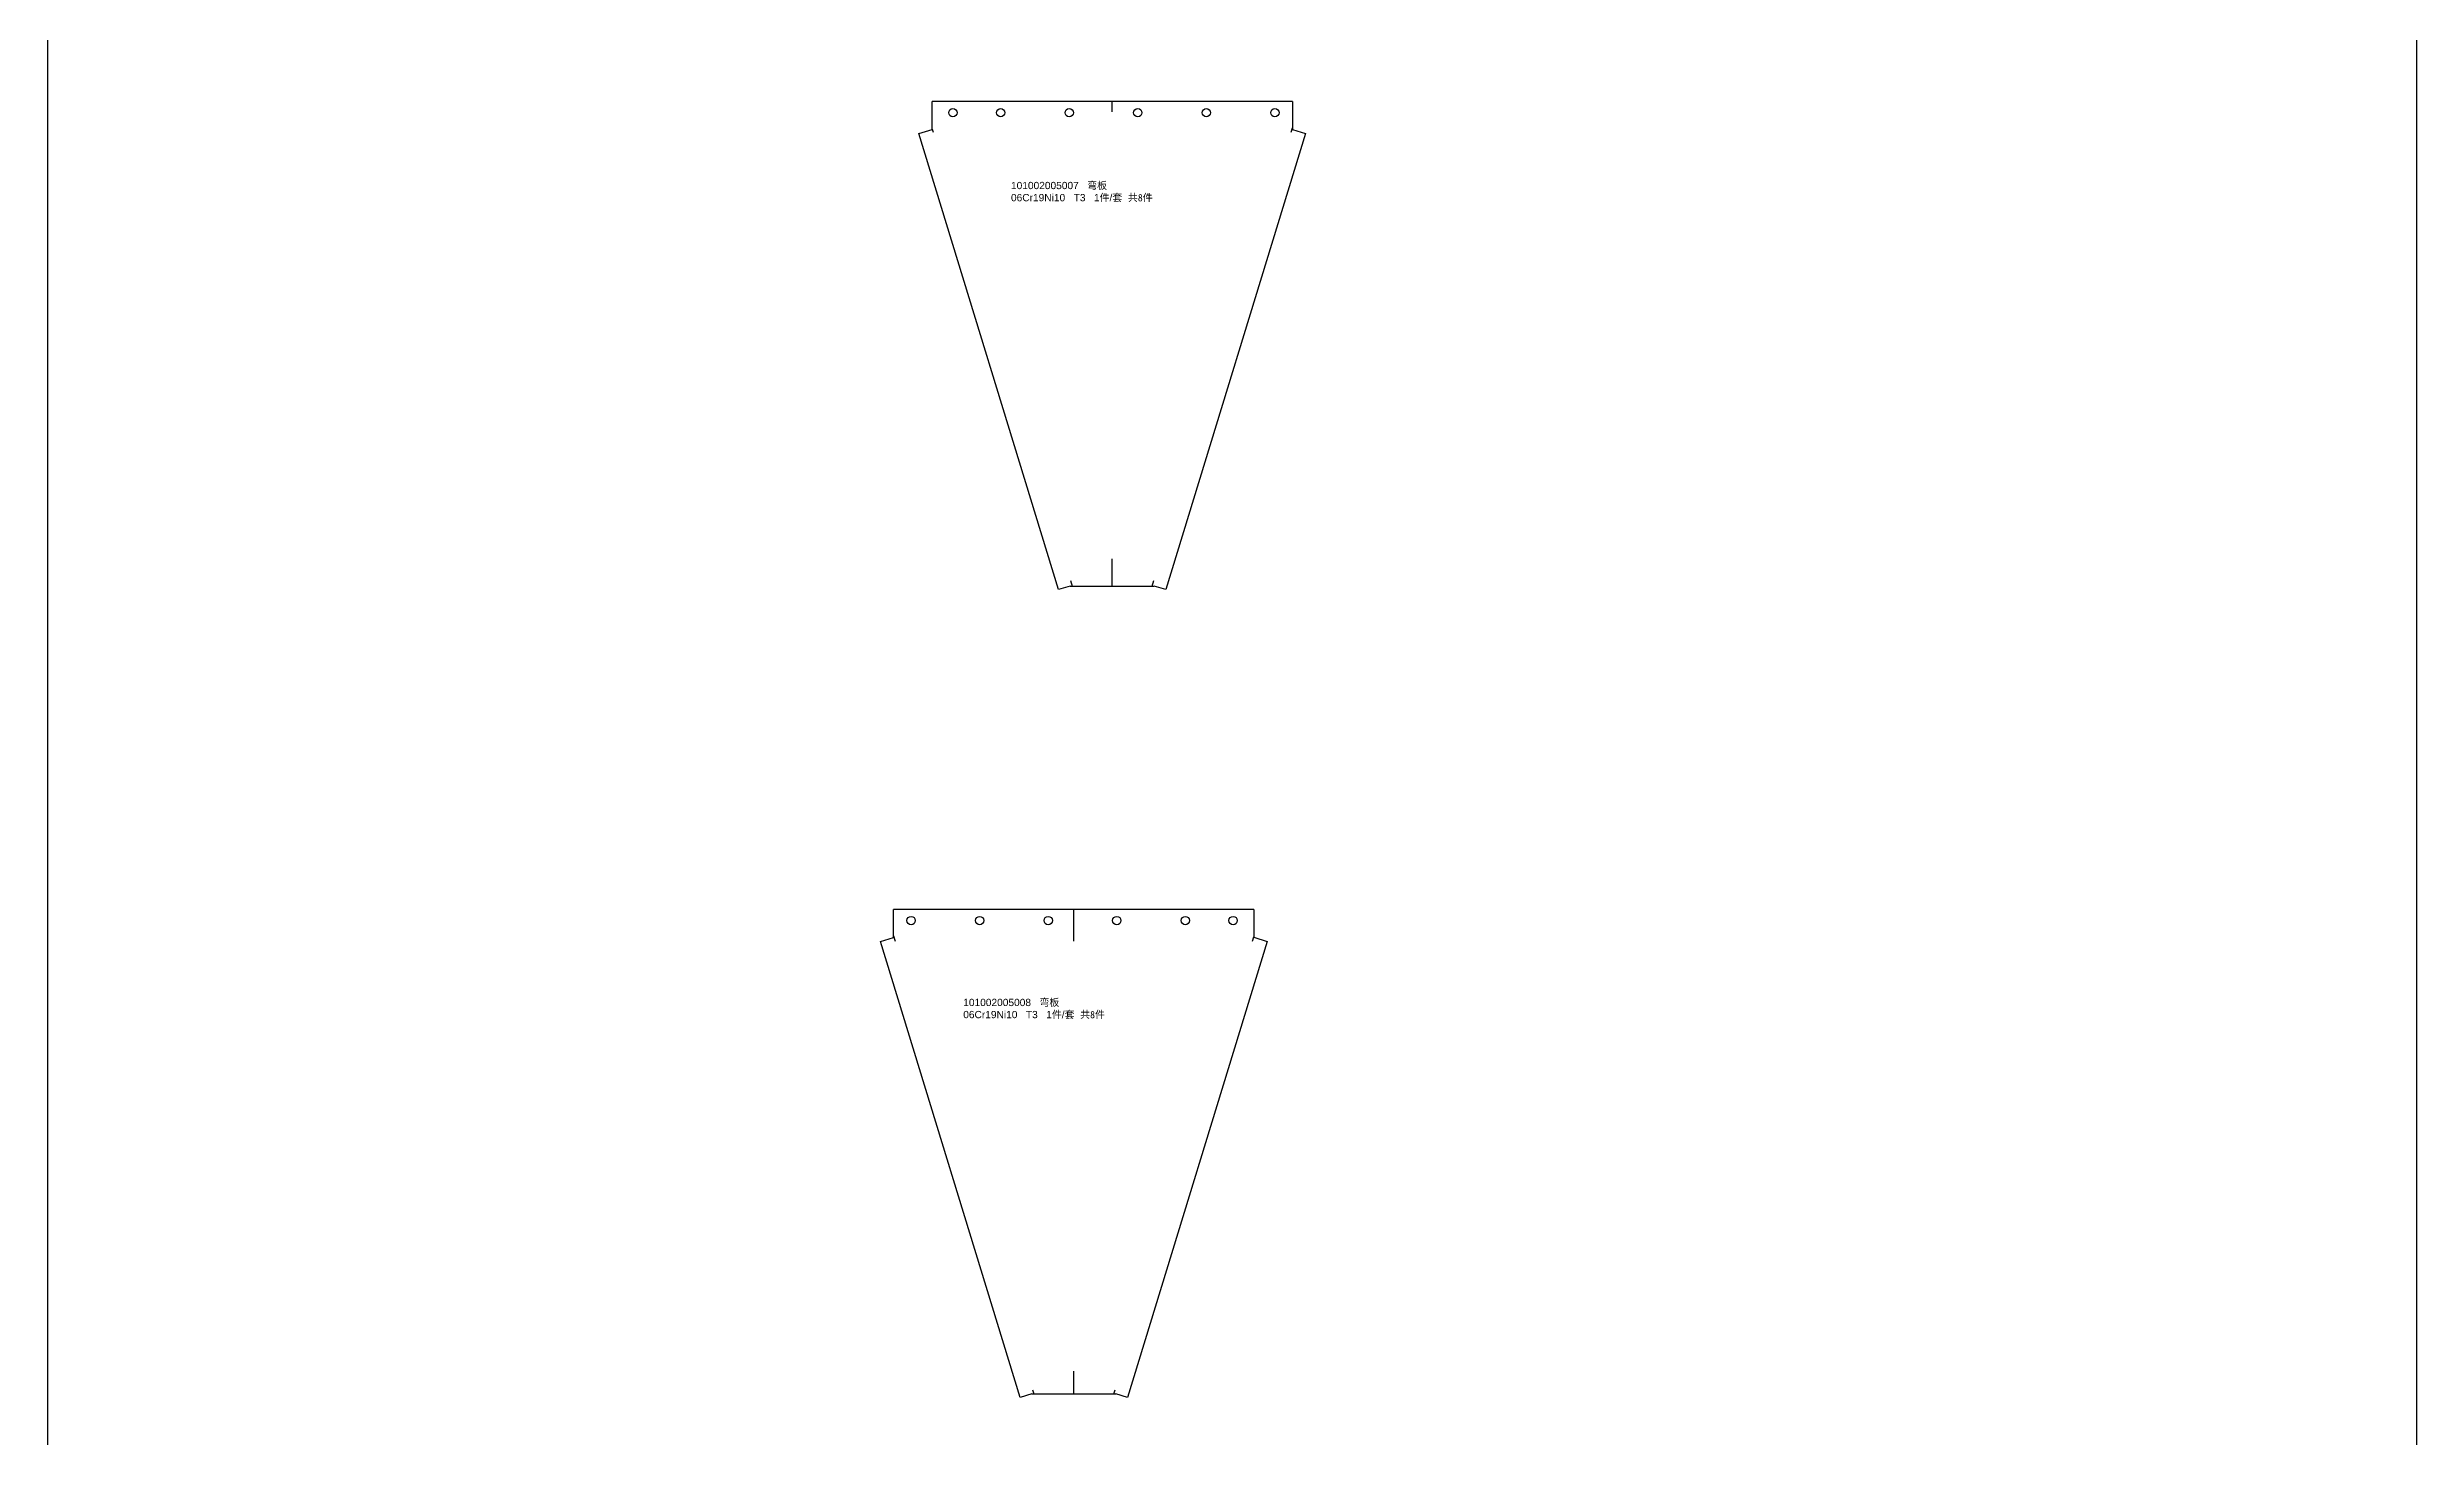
# Model space of a CAD drawing. Header units: millimetres. Extents: x 69569 to 103620, y -8463 to 17679.
# Drawn here: x 74640 to 78062, y 10408 to 12417 of the extents above; entities that cross this region are included whole.
import ezdxf

# ---------------------------------------------------------------- set-up
doc = ezdxf.new("R2010")
doc.units = ezdxf.units.MM
doc.linetypes.add('CENTERX2', pattern=[20.32, 12.7, -2.54, 2.54, -2.54])
doc.styles.get("Standard").update_dxf_attribs({"font": 'arial.ttf'})

# ---------------------------------------------------------------- blocks, each defined once
blk = doc.blocks.new('101002005008   弯板')
at = {"color": 7, "linetype": 'Continuous', "lineweight": 25}
for p, q in [((-14351.3, 27517), (-14351.3, 27557.4)), ((-13830.8, 27557.4), (-14351.3, 27557.4)), ((-13830.8, 27557.4), (-13830.8, 27517.2)), ((-14370, 27511.3), (-14351.3, 27517)), ((-14168.2, 26852.3), (-14370, 27511.3)), ((-13811.7, 27511.3), (-14013.4, 26852.3)), ((-13830.8, 27517.2), (-13811.7, 27511.3)), ((-14151.5, 26857.4), (-14168.2, 26852.3)), ((-14151.5, 26857.4), (-14030.1, 26857.4)), ((-14013.4, 26852.3), (-14030.1, 26857.4))]:
    blk.add_line(p, q, dxfattribs=at)
at = {"color": 6}
for p, q in [((-14090.8, 27511.4), (-14090.8, 27557.4)), ((-14090.8, 26857.4), (-14090.8, 26890.1))]:
    blk.add_line(p, q, dxfattribs=at)
at = {"color": 6, "linetype": 'CENTERX2'}
for p, q in [((-14351.3, 27519.5), (-14348.9, 27511.4)), ((-13832.8, 27511.4), (-13830.8, 27517.8)), ((-14150.5, 26863.3), (-14148.6, 26857.4)), ((-14033, 26857.4), (-14031.2, 26863.3))]:
    blk.add_line(p, q, dxfattribs=at)
at = {"color": 7, "linetype": 'Continuous', "lineweight": 25}
for centre in [(-14325.8, 27541.4), (-14226.8, 27541.4), (-14127.8, 27541.4), (-14028.8, 27541.4), (-13929.8, 27541.4), (-13860.8, 27541.4)]:
    blk.add_circle(centre, 6, dxfattribs=at)
at = {"color": 3, "insert": (-14250.5, 27428.3), "char_height": 10.5, "attachment_point": 1}
blk.add_mtext_dynamic_manual_height_columns('\\pt10.5;101002005008   {\\fSimSun|b0|i0|c134|p2;弯板}    06Cr19Ni10   T3   1{\\fSimSun|b0|i0|c134|p2;件}/{\\fSimSun|b0|i0|c134|p2;套}  {\\fSimSun|b0|i0|c134|p2;共8件}', width=212.727, gutter_width=17.5, heights=[0], dxfattribs=at)
blk = doc.blocks.new('101002005007   弯板')
at = {"color": 7, "linetype": 'Continuous', "lineweight": 25}
for p, q in [((-14976.4, 27525.6), (-14976.4, 27565.8)), ((-14455.9, 27565.8), (-14976.4, 27565.8)), ((-14455.9, 27565.8), (-14455.9, 27525.4)), ((-14995.5, 27519.7), (-14976.4, 27525.6)), ((-14793.8, 26860.7), (-14995.5, 27519.7)), ((-14976.3, 27537), (-14976.4, 27537)), ((-14437.2, 27519.7), (-14638.9, 26860.7)), ((-14455.9, 27525.4), (-14437.2, 27519.7)), ((-14777.1, 26865.8), (-14793.8, 26860.7)), ((-14777.1, 26865.8), (-14655.6, 26865.8)), ((-14638.9, 26860.7), (-14655.6, 26865.8))]:
    blk.add_line(p, q, dxfattribs=at)
at = {"color": 6}
for p, q in [((-14716.4, 27550.9), (-14716.4, 27565.8)), ((-14716.4, 26865.8), (-14716.4, 26905.3))]:
    blk.add_line(p, q, dxfattribs=at)
at = {"color": 6, "linetype": 'CENTERX2'}
for p, q in [((-14976.4, 27526.2), (-14974.9, 27521.4)), ((-14457.8, 27521.4), (-14455.9, 27527.9)), ((-14776.6, 26873.8), (-14774.2, 26865.8)), ((-14658.5, 26865.8), (-14656.1, 26873.8))]:
    blk.add_line(p, q, dxfattribs=at)
at = {"color": 7, "linetype": 'Continuous', "lineweight": 25}
for centre in [(-14946.4, 27549.8), (-14877.4, 27549.8), (-14778.4, 27549.8), (-14679.4, 27549.8), (-14580.4, 27549.8), (-14481.4, 27549.8)]:
    blk.add_circle(centre, 6, dxfattribs=at)
at = {"color": 3, "insert": (-14862.5, 27449.8), "char_height": 10.5, "attachment_point": 1}
blk.add_mtext_dynamic_manual_height_columns('\\pt10.5;101002005007   {\\fSimSun|b0|i0|c134|p2;弯板}    06Cr19Ni10   T3   1{\\fSimSun|b0|i0|c134|p2;件}/{\\fSimSun|b0|i0|c134|p2;套}  {\\fSimSun|b0|i0|c134|p2;共8件}', width=217.723, gutter_width=17.5, heights=[0], dxfattribs=at)

msp = doc.modelspace()

# ---------------------------------------------------------------- linework, layer by layer
at = {"color": 1}
for p, q in [((74640.4464, 15847.53355), (74640.4464, 625.15235)), ((78062.14609, 15847.53355), (78062.14609, -8462.72392))]:
    msp.add_line(p, q, dxfattribs=at)

# ---------------------------------------------------------------- block references
for name, p in [('101002005007   弯板', (90894.60298, -15226.82336)), ('101002005008   弯板', (90213.64398, -16385.76789))]:
    msp.add_blockref(name, p, dxfattribs=at)

doc.saveas('drawing.dxf')
